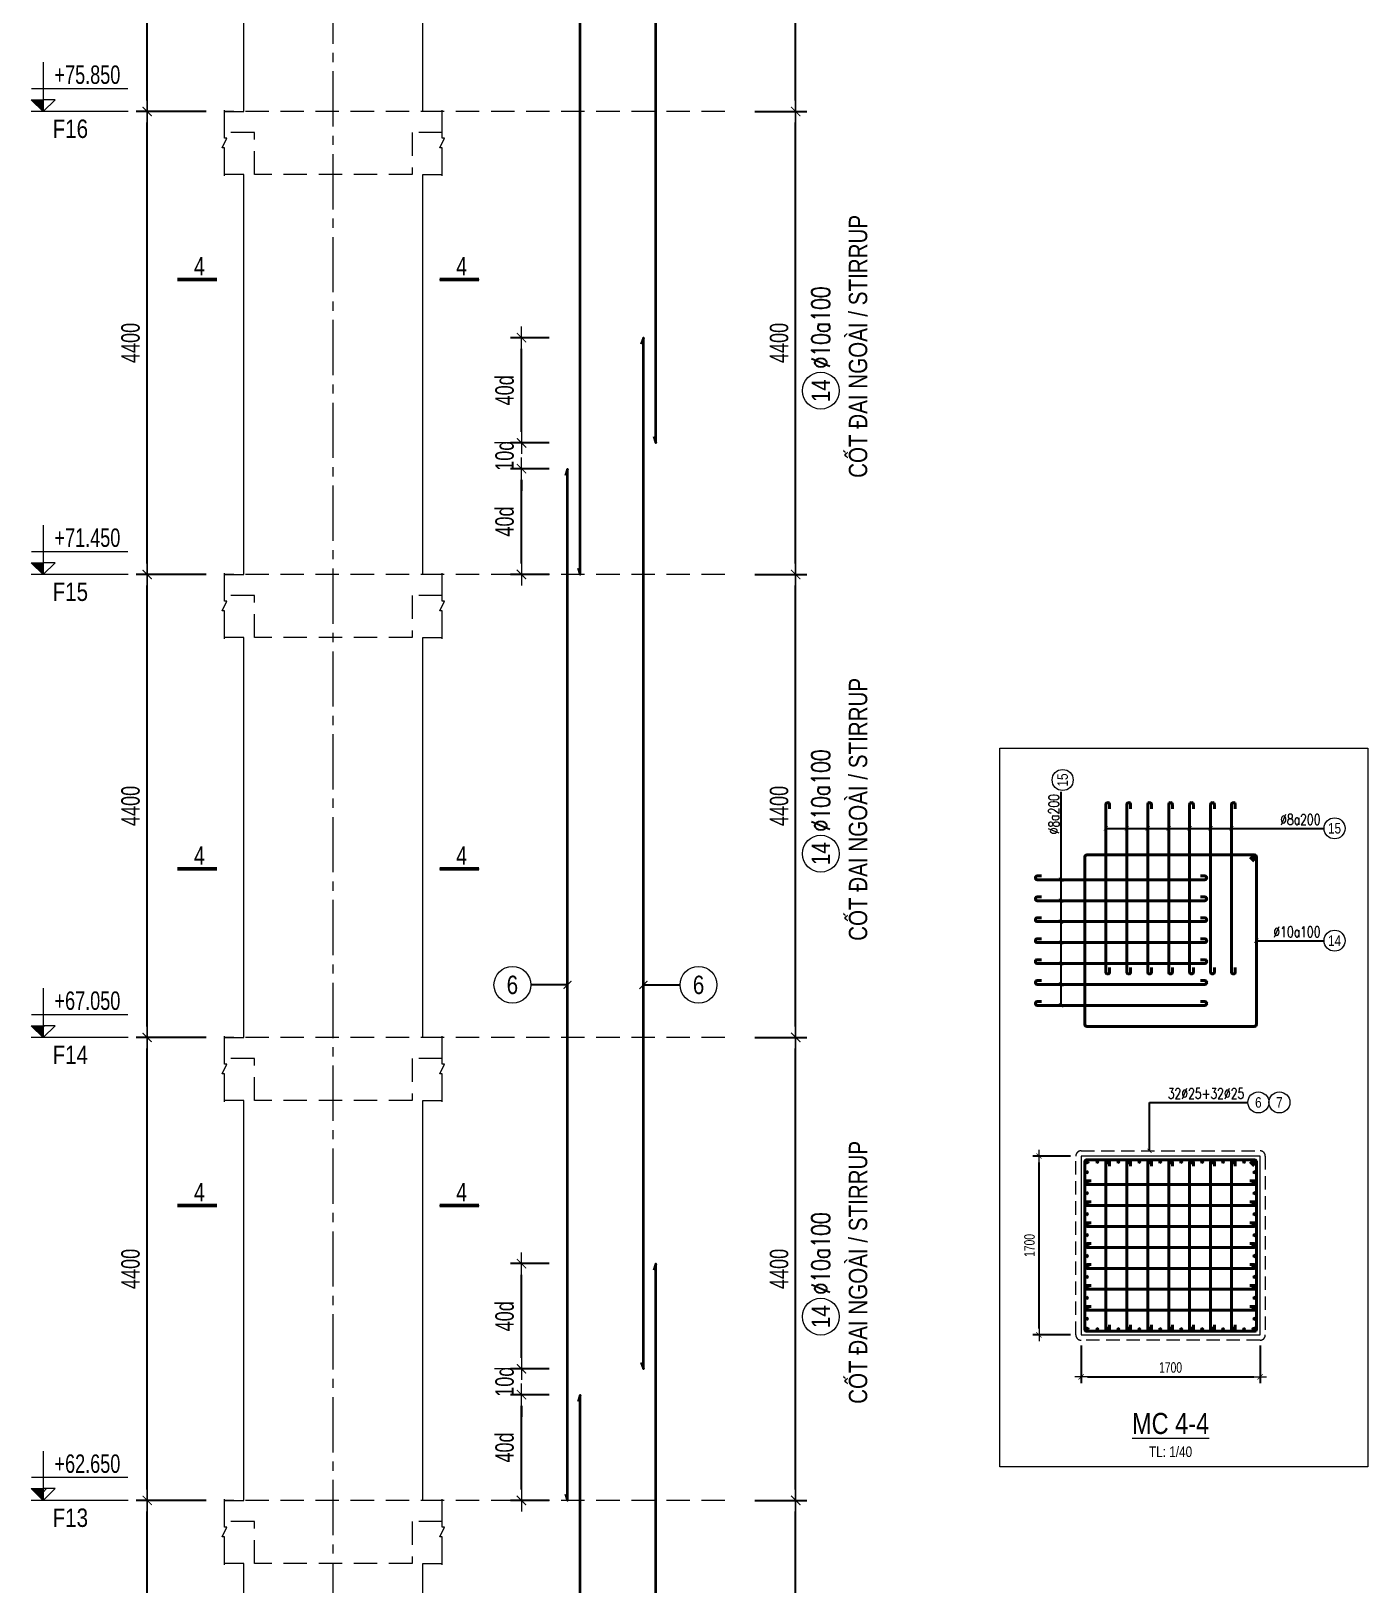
# Model space of a CAD drawing. Header units: millimetres. Extents: x 61878 to 380960, y -19809 to 191918.
# Drawn here: x 110642 to 123343, y 71428 to 86195 of the extents above; entities that cross this region are included whole.
import ezdxf
from ezdxf.enums import TextEntityAlignment as Align

# ---------------------------------------------------------------- set-up
doc = ezdxf.new("R2010")
doc.units = ezdxf.units.MM
doc.linetypes.add('CENTER2', pattern=[1.125, 0.75, -0.125, 0.125, -0.125])
doc.linetypes.add('HIDDEN2', pattern=[4.7625, 3.175, -1.5875])
doc.layers.get('0').update_dxf_attribs({"lineweight": 20})
doc.layers.get('Defpoints').update_dxf_attribs({"color": 151, "lineweight": 9})
for name, color, linetype, lineweight in [('kata_thep chu', 4, 'Continuous', 35), ('NDC_S_ANNO', 7, 'Continuous', 20), ('NDC_S_AXIS', 5, 'CENTER2', 13), ('NDC_S_BREAK-LINE', 1, 'Continuous', 15), ('NDC_S_CONTINUOUS', 3, 'Continuous', 20), ('NDC_S_DIM', 1, 'Continuous', 15), ('NDC_S_HIDDEN', 8, 'HIDDEN2', 13), ('NDC_S_LEADER', 1, 'Continuous', 15), ('NDC_S_REBAR', 4, 'Continuous', 35), ('NDC_S_STIRRUP', 4, 'Continuous', 40), ('NDC_S_SYMBOL', 1, 'Continuous', 15), ('NDC_S_TEXT SYMBOL', 7, 'Continuous', 20), ('NDC_S_THIN LINE', 8, 'Continuous', 9), ('NDC_S_VN TEXT', 7, 'Continuous', 20)]:
    doc.layers.add(name, color=color, linetype=linetype, lineweight=lineweight)
doc.styles.add('ARIAL', font='arial.ttf', dxfattribs={"width": 0.8})
doc.styles.add('NDC_ANNO', font='', dxfattribs={"width": 0.8})
doc.styles.add('NDC_DIM', font='', dxfattribs={"width": 0.75})
doc.styles.add('NDC_EN TXT', font='romans.shx', dxfattribs={"width": 0.8})
doc.styles.add('NDC_VIE TXT', font='arial.ttf', dxfattribs={"width": 0.8})
doc.styles.get('NDC_ANNO').set_extended_font_data('Dotum')
doc.styles.get('NDC_DIM').set_extended_font_data('Dotum')
doc.dimstyles.new('NDC_dim_40', dxfattribs={"dimscale": 40, "dimtxt": 2.5, "dimasz": 1.5, "dimexe": 1.5, "dimexo": 2.5, "dimgap": 1, "dimtad": 1, "dimdec": 0, "dimzin": 0, "dimdsep": 46, "dimtxsty": 'NDC_DIM', "dimblk": 'DIMMARK', "dimcen": 0.09, "dimdle": 1.2, "dimclrd": 1, "dimclre": 1, "dimclrt": 3, "dimadec": 0, "dimazin": 0, "dimtfac": 1, "dimtdec": 0, "dimtix": 1, "dimtofl": 0, "dimtmove": 0, "dimatfit": 3, "dimfxl": 8, "dimfxlon": 1, "dimtolj": 1, "dimtzin": 0, "dimarcsym": 0})
doc.dimstyles.new('NDC_dim_70', dxfattribs={"dimscale": 70, "dimtxt": 2.5, "dimasz": 1.5, "dimexe": 1.5, "dimexo": 2.5, "dimgap": 1, "dimtad": 1, "dimdec": 0, "dimzin": 0, "dimdsep": 46, "dimtxsty": 'NDC_DIM', "dimblk": 'DIMMARK', "dimcen": 0.09, "dimdle": 1.2, "dimclrd": 1, "dimclre": 1, "dimclrt": 3, "dimadec": 0, "dimazin": 0, "dimtfac": 1, "dimtdec": 0, "dimtix": 1, "dimtofl": 0, "dimtmove": 0, "dimatfit": 3, "dimfxl": 8, "dimfxlon": 1, "dimtolj": 1, "dimtzin": 0, "dimarcsym": 0})
doc.dimstyles.new('NDC_dim_75', dxfattribs={"dimscale": 75, "dimtxt": 2.5, "dimasz": 1.5, "dimexe": 1.5, "dimexo": 2.5, "dimgap": 1, "dimtad": 1, "dimdec": 0, "dimzin": 0, "dimdsep": 46, "dimtxsty": 'NDC_DIM', "dimblk": 'DIMMARK', "dimcen": 0.09, "dimdle": 1.2, "dimclrd": 1, "dimclre": 1, "dimclrt": 3, "dimadec": 0, "dimazin": 0, "dimtfac": 1, "dimtdec": 0, "dimtix": 1, "dimtofl": 0, "dimtmove": 0, "dimatfit": 3, "dimfxl": 8, "dimfxlon": 1, "dimtolj": 1, "dimtzin": 0, "dimarcsym": 0})

# ---------------------------------------------------------------- blocks, each defined once
blk = doc.blocks.new('DIMMARK')
at = {"layer": 'NDC_S_DIM', "color": 1}
blk.add_line((-1.5, 0), (1, 0), dxfattribs=at)
at = {"layer": 'NDC_S_DIM', "color": 2, "const_width": 0.1}
blk.add_lwpolyline([(-0.42, -0.42), (0.42, 0.42)], dxfattribs=at)
blk = doc.blocks.new('*D26')
at = {"layer": 'Defpoints', "color": 0, "transparency": 16777216}
for p in [(111745, 72231), (112663, 72231), (112663, 67831)]:
    blk.add_point(p, dxfattribs=at)
at = {"layer": 'NDC_S_DIM', "color": 1, "lineweight": -2, "transparency": 16777216}
for p, q in [((112305, 72231), (111640, 72231)), ((111745, 67936), (111745, 72126)), ((112305, 67831), (111640, 67831))]:
    blk.add_line(p, q, dxfattribs=at)
at = {"layer": 'NDC_S_DIM', "color": 1, "lineweight": -2, "transparency": 16777216, "xscale": 105, "yscale": 105, "zscale": 105}
for p, rotation in [((111745, 72231), 90), ((111745, 67831), 270)]:
    blk.add_blockref('DIMMARK', p, dxfattribs=dict(at, rotation=rotation))
at = {"layer": 'NDC_S_DIM', "color": 3, "transparency": 16777216, "insert": (111587, 70031), "char_height": 175, "attachment_point": 5, "rotation": 90, "style": 'NDC_DIM'}
blk.add_mtext('\\A1;4400', dxfattribs=at)
blk = doc.blocks.new('*D27')
at = {"layer": 'Defpoints', "color": 0, "transparency": 16777216}
for p in [(111745, 76631), (112663, 76631), (112663, 72231)]:
    blk.add_point(p, dxfattribs=at)
at = {"layer": 'NDC_S_DIM', "color": 1, "lineweight": -2, "transparency": 16777216}
for p, q in [((112305, 76631), (111640, 76631)), ((111745, 72336), (111745, 76526)), ((112305, 72231), (111640, 72231))]:
    blk.add_line(p, q, dxfattribs=at)
at = {"layer": 'NDC_S_DIM', "color": 1, "lineweight": -2, "transparency": 16777216, "xscale": 105, "yscale": 105, "zscale": 105}
for p, rotation in [((111745, 76631), 90), ((111745, 72231), 270)]:
    blk.add_blockref('DIMMARK', p, dxfattribs=dict(at, rotation=rotation))
at = {"layer": 'NDC_S_DIM', "color": 3, "transparency": 16777216, "insert": (111587, 74431), "char_height": 175, "attachment_point": 5, "rotation": 90, "style": 'NDC_DIM'}
blk.add_mtext('\\A1;4400', dxfattribs=at)
blk = doc.blocks.new('*D28')
at = {"layer": 'Defpoints', "color": 0, "transparency": 16777216}
for p in [(111745, 81031), (112663, 81031), (112663, 76631)]:
    blk.add_point(p, dxfattribs=at)
at = {"layer": 'NDC_S_DIM', "color": 1, "lineweight": -2, "transparency": 16777216}
for p, q in [((112305, 81031), (111640, 81031)), ((111745, 76736), (111745, 80926)), ((112305, 76631), (111640, 76631))]:
    blk.add_line(p, q, dxfattribs=at)
at = {"layer": 'NDC_S_DIM', "color": 1, "lineweight": -2, "transparency": 16777216, "xscale": 105, "yscale": 105, "zscale": 105}
for p, rotation in [((111745, 81031), 90), ((111745, 76631), 270)]:
    blk.add_blockref('DIMMARK', p, dxfattribs=dict(at, rotation=rotation))
at = {"layer": 'NDC_S_DIM', "color": 3, "transparency": 16777216, "insert": (111587, 78831), "char_height": 175, "attachment_point": 5, "rotation": 90, "style": 'NDC_DIM'}
blk.add_mtext('\\A1;4400', dxfattribs=at)
blk = doc.blocks.new('*D29')
at = {"layer": 'Defpoints', "color": 0, "transparency": 16777216}
for p in [(111745, 85431), (112663, 85431), (112663, 81031)]:
    blk.add_point(p, dxfattribs=at)
at = {"layer": 'NDC_S_DIM', "color": 1, "lineweight": -2, "transparency": 16777216}
for p, q in [((112305, 85431), (111640, 85431)), ((111745, 81136), (111745, 85326)), ((112305, 81031), (111640, 81031))]:
    blk.add_line(p, q, dxfattribs=at)
at = {"layer": 'NDC_S_DIM', "color": 1, "lineweight": -2, "transparency": 16777216, "xscale": 105, "yscale": 105, "zscale": 105}
for p, rotation in [((111745, 85431), 90), ((111745, 81031), 270)]:
    blk.add_blockref('DIMMARK', p, dxfattribs=dict(at, rotation=rotation))
at = {"layer": 'NDC_S_DIM', "color": 3, "transparency": 16777216, "insert": (111587, 83231), "char_height": 175, "attachment_point": 5, "rotation": 90, "style": 'NDC_DIM'}
blk.add_mtext('\\A1;4400', dxfattribs=at)
blk = doc.blocks.new('*D30')
at = {"layer": 'Defpoints', "color": 0, "transparency": 16777216}
for p in [(111745, 89831), (112663, 89831), (112663, 85431)]:
    blk.add_point(p, dxfattribs=at)
at = {"layer": 'NDC_S_DIM', "color": 1, "lineweight": -2, "transparency": 16777216}
for p, q in [((112305, 89831), (111640, 89831)), ((111745, 85536), (111745, 89726)), ((112305, 85431), (111640, 85431))]:
    blk.add_line(p, q, dxfattribs=at)
at = {"layer": 'NDC_S_DIM', "color": 1, "lineweight": -2, "transparency": 16777216, "xscale": 105, "yscale": 105, "zscale": 105}
for p, rotation in [((111745, 89831), 90), ((111745, 85431), 270)]:
    blk.add_blockref('DIMMARK', p, dxfattribs=dict(at, rotation=rotation))
at = {"layer": 'NDC_S_DIM', "color": 3, "transparency": 16777216, "insert": (111587, 87631), "char_height": 175, "attachment_point": 5, "rotation": 90, "style": 'NDC_DIM'}
blk.add_mtext('\\A1;4400', dxfattribs=at)
blk = doc.blocks.new('kata_block_TD')
at = {"color": 6, "linetype": 'ByBlock', "lineweight": -2, "style": 'ARIAL', "width": 0.8}
blk.add_attdef('SECTDET2', text='', height=5, dxfattribs=at).set_placement((0, 7.97), align=Align.CENTER)
at = {"color": 0, "linetype": 'ByBlock', "lineweight": -2, "style": 'ARIAL', "width": 0.8}
blk.add_attdef('SECTDET1', text='', height=5, dxfattribs=at).set_placement((0, 1.47), align=Align.CENTER)
at = {"color": 3, "lineweight": 25, "style": 'ARIAL', "width": 0.8}
blk.add_attdef('SSCALE', text='', height=2.5, dxfattribs=at).set_placement((0, -4), align=Align.CENTER)
blk = doc.blocks.new('*D60')
at = {"layer": 'Defpoints', "color": 0, "transparency": 16777216}
for p in [(120618, 73804), (122318, 73804), (122318, 73404)]:
    blk.add_point(p, dxfattribs=at)
at = {"layer": 'NDC_S_DIM', "color": 1, "lineweight": -2, "transparency": 16777216}
for p, q in [((120618, 73704), (120618, 73344)), ((122318, 73704), (122318, 73344)), ((120678, 73404), (122258, 73404))]:
    blk.add_line(p, q, dxfattribs=at)
at = {"layer": 'NDC_S_DIM', "color": 1, "lineweight": -2, "transparency": 16777216, "xscale": 60, "yscale": 60, "zscale": 60, "rotation": 180}
blk.add_blockref('DIMMARK', (120618, 73404), dxfattribs=at)
at = {"layer": 'NDC_S_DIM', "color": 1, "lineweight": -2, "transparency": 16777216, "xscale": 60, "yscale": 60, "zscale": 60}
blk.add_blockref('DIMMARK', (122318, 73404), dxfattribs=at)
at = {"layer": 'NDC_S_DIM', "color": 3, "transparency": 16777216, "insert": (121468, 73494), "char_height": 100, "attachment_point": 5, "style": 'NDC_DIM'}
blk.add_mtext('\\A1;1700', dxfattribs=at)
blk = doc.blocks.new('*D61')
at = {"layer": 'Defpoints', "color": 0, "transparency": 16777216}
for p in [(120218, 75504), (120618, 75504), (120618, 73804)]:
    blk.add_point(p, dxfattribs=at)
at = {"layer": 'NDC_S_DIM', "color": 1, "lineweight": -2, "transparency": 16777216}
for p, q in [((120518, 75504), (120158, 75504)), ((120218, 73864), (120218, 75444)), ((120518, 73804), (120158, 73804))]:
    blk.add_line(p, q, dxfattribs=at)
at = {"layer": 'NDC_S_DIM', "color": 1, "lineweight": -2, "transparency": 16777216, "xscale": 60, "yscale": 60, "zscale": 60}
for p, rotation in [((120218, 75504), 90), ((120218, 73804), 270)]:
    blk.add_blockref('DIMMARK', p, dxfattribs=dict(at, rotation=rotation))
at = {"layer": 'NDC_S_DIM', "color": 3, "transparency": 16777216, "insert": (120128, 74654), "char_height": 100, "attachment_point": 5, "rotation": 90, "style": 'NDC_DIM'}
blk.add_mtext('\\A1;1700', dxfattribs=at)
blk = doc.blocks.new('kata_block_THEP')
at = {"layer": 'NDC_S_REBAR', "color": 0}
for p, q in [((-0.5, 0), (0.5, 0)), ((-0.35, 0.35), (0.35, -0.35)), ((0.35, 0.35), (-0.35, -0.35)), ((0, 0.5), (0, -0.5))]:
    blk.add_line(p, q, dxfattribs=at)
at = {"layer": 'NDC_S_REBAR', "color": 0, "const_width": 0.0833}
blk.add_lwpolyline([(-0.5, 0, 1), (0.5, 0, 1), (-0.5, 0, 1)], format="xyb", dxfattribs=at)
blk = doc.blocks.new('*U11')
blk.add_circle((2.5, 0), 2.5)
at = {"layer": 'NDC_S_VN TEXT', "color": 3, "style": 'NDC_EN TXT', "width": 0.75}
blk.add_attdef('DK2', text='', height=2.5, dxfattribs=at).set_placement((-0.85, 0.85), align=Align.RIGHT)
at = {"layer": 'NDC_S_VN TEXT', "color": 7, "style": 'ARIAL', "width": 0.8}
blk.add_attdef('SH3', text='', height=2.5, dxfattribs=at).set_placement((2.5, 0), align=Align.MIDDLE)
blk = doc.blocks.new('cham')
at = {"layer": 'NDC_S_REBAR'}
h = blk.add_hatch(color=253, dxfattribs=at)
h.dxf.hatch_style = 1
h.paths.add_polyline_path([(-28, 0, 1), (28, 0, 1)])
at = {"layer": 'NDC_S_REBAR', "color": 253}
blk.add_circle((0, 0), 28, dxfattribs=at)
blk = doc.blocks.new('*U86')
at = {"layer": 'NDC_S_DIM', "xscale": 0.5, "yscale": 0.5, "zscale": 0.5}
blk.add_blockref('cham', (0, 0), dxfattribs=at)
blk = doc.blocks.new('*U87')
at = {"layer": 'NDC_S_DIM', "color": 0, "linetype": 'ByBlock', "lineweight": -2, "transparency": 16777216}
for p in [(0, 0), (199, 0), (398, 0), (597, 0), (796, 0), (995, 0), (1194, 0), (1393, 0), (1592, 0)]:
    blk.add_blockref('*U86', p, dxfattribs=at)
blk = doc.blocks.new('*U88')
at = {"layer": 'NDC_S_DIM', "xscale": 0.5, "yscale": 0.5, "zscale": 0.5}
blk.add_blockref('cham', (0, 0), dxfattribs=at)
blk = doc.blocks.new('*U89')
at = {"layer": 'NDC_S_DIM', "color": 0, "linetype": 'ByBlock', "lineweight": -2, "transparency": 16777216}
for p in [(0, 0), (199, 0), (398, 0), (597, 0), (796, 0), (995, 0), (1194, 0), (1393, 0), (1592, 0)]:
    blk.add_blockref('*U88', p, dxfattribs=at)
blk = doc.blocks.new('*U90')
at = {"layer": 'NDC_S_DIM', "xscale": 0.5, "yscale": 0.5, "zscale": 0.5}
blk.add_blockref('cham', (0, 0), dxfattribs=at)
blk = doc.blocks.new('*U91')
at = {"layer": 'NDC_S_DIM', "color": 0, "linetype": 'ByBlock', "lineweight": -2, "transparency": 16777216}
for p in [(0, 0), (199, 0), (398, 0), (597, 0), (796, 0), (995, 0), (1194, 0)]:
    blk.add_blockref('*U90', p, dxfattribs=at)
blk = doc.blocks.new('*U92')
at = {"layer": 'NDC_S_DIM', "xscale": 0.5, "yscale": 0.5, "zscale": 0.5}
blk.add_blockref('cham', (0, 0), dxfattribs=at)
blk = doc.blocks.new('*U93')
at = {"layer": 'NDC_S_DIM', "color": 0, "linetype": 'ByBlock', "lineweight": -2, "transparency": 16777216}
for p in [(0, 0), (199, 0), (398, 0), (597, 0), (796, 0), (995, 0), (1194, 0)]:
    blk.add_blockref('*U92', p, dxfattribs=at)
blk = doc.blocks.new('*U6')
at = {"layer": 'NDC_S_ANNO', "color": 0, "linetype": 'ByBlock', "lineweight": -2}
blk.add_line((-4.36, 0), (1, 0), dxfattribs=at)
at = {"layer": 'NDC_S_ANNO', "ltscale": 0.005, "const_width": 0.5}
blk.add_lwpolyline([(1, 0), (-4.36, 0)], dxfattribs=at)
at = {"layer": 'NDC_S_TEXT SYMBOL', "linetype": 'ByBlock', "lineweight": -2, "style": 'NDC_ANNO', "width": 0.8}
blk.add_attdef('DETAIL', text='', height=2.5, dxfattribs=at).set_placement((-0.64, 1.82), align=Align.MIDDLE_RIGHT)
blk = doc.blocks.new('*D194')
at = {"layer": 'Defpoints', "color": 0, "ltscale": 0.005, "transparency": 16777216}
for p in [(115301, 73236, 0), (115739, 73236), (115739, 72231)]:
    blk.add_point(p, dxfattribs=at)
at = {"layer": 'NDC_S_DIM', "color": 1, "lineweight": -2, "ltscale": 0.005, "transparency": 16777216}
for p, q in [((115564, 73236, 0), (115196, 73236, 0)), ((115301, 72336, 0), (115301, 73131, 0)), ((115564, 72231, 0), (115196, 72231, 0))]:
    blk.add_line(p, q, dxfattribs=at)
at = {"layer": 'NDC_S_DIM', "color": 1, "lineweight": -2, "ltscale": 0.005, "transparency": 16777216, "xscale": 105, "yscale": 105, "zscale": 105}
for p, rotation in [((115301, 73236, 0), 90), ((115301, 72231, 0), 270)]:
    blk.add_blockref('DIMMARK', p, dxfattribs=dict(at, rotation=rotation))
at = {"layer": 'NDC_S_DIM', "color": 3, "ltscale": 0.005, "transparency": 16777216, "insert": (115141, 72734, 0), "char_height": 175, "attachment_point": 5, "rotation": 90, "style": 'NDC_DIM'}
blk.add_mtext('\\A1;40d', dxfattribs=at)
blk = doc.blocks.new('*D195')
at = {"layer": 'Defpoints', "color": 0, "ltscale": 0.005, "transparency": 16777216}
for p in [(115301, 73481), (115739, 73481), (115739, 73236)]:
    blk.add_point(p, dxfattribs=at)
at = {"layer": 'NDC_S_DIM', "color": 1, "lineweight": -2, "ltscale": 0.005, "transparency": 16777216}
for p, q in [((115301, 73586), (115301, 73691)), ((115564, 73481), (115196, 73481)), ((115564, 73236), (115196, 73236)), ((115301, 73131), (115301, 73026))]:
    blk.add_line(p, q, dxfattribs=at)
at = {"layer": 'NDC_S_DIM', "color": 1, "lineweight": -2, "ltscale": 0.005, "transparency": 16777216, "xscale": 105, "yscale": 105, "zscale": 105}
for p, rotation in [((115301, 73481), 270), ((115301, 73236), 90)]:
    blk.add_blockref('DIMMARK', p, dxfattribs=dict(at, rotation=rotation))
at = {"layer": 'NDC_S_DIM', "color": 3, "ltscale": 0.005, "transparency": 16777216, "insert": (115141, 73359), "char_height": 175, "attachment_point": 5, "rotation": 90, "style": 'NDC_DIM'}
blk.add_mtext('\\A1;10d', dxfattribs=at)
blk = doc.blocks.new('*D196')
at = {"layer": 'Defpoints', "color": 0, "ltscale": 0.005, "transparency": 16777216}
for p in [(115301, 74481), (115739, 74481), (115739, 73481)]:
    blk.add_point(p, dxfattribs=at)
at = {"layer": 'NDC_S_DIM', "color": 1, "lineweight": -2, "ltscale": 0.005, "transparency": 16777216}
for p, q in [((115564, 74481), (115196, 74481)), ((115301, 73586), (115301, 74376)), ((115564, 73481), (115196, 73481))]:
    blk.add_line(p, q, dxfattribs=at)
at = {"layer": 'NDC_S_DIM', "color": 1, "lineweight": -2, "ltscale": 0.005, "transparency": 16777216, "xscale": 105, "yscale": 105, "zscale": 105}
for p, rotation in [((115301, 74481), 90), ((115301, 73481), 270)]:
    blk.add_blockref('DIMMARK', p, dxfattribs=dict(at, rotation=rotation))
at = {"layer": 'NDC_S_DIM', "color": 3, "ltscale": 0.005, "transparency": 16777216, "insert": (115141, 73981), "char_height": 175, "attachment_point": 5, "rotation": 90, "style": 'NDC_DIM'}
blk.add_mtext('\\A1;40d', dxfattribs=at)
blk = doc.blocks.new('*D197')
at = {"layer": 'Defpoints', "color": 0, "ltscale": 0.005, "transparency": 16777216}
for p in [(115301, 82036, 0), (115739, 82036), (115739, 81031)]:
    blk.add_point(p, dxfattribs=at)
at = {"layer": 'NDC_S_DIM', "color": 1, "lineweight": -2, "ltscale": 0.005, "transparency": 16777216}
for p, q in [((115564, 82036, 0), (115196, 82036, 0)), ((115301, 81136, 0), (115301, 81931, 0)), ((115564, 81031, 0), (115196, 81031, 0))]:
    blk.add_line(p, q, dxfattribs=at)
at = {"layer": 'NDC_S_DIM', "color": 1, "lineweight": -2, "ltscale": 0.005, "transparency": 16777216, "xscale": 105, "yscale": 105, "zscale": 105}
for p, rotation in [((115301, 82036, 0), 90), ((115301, 81031, 0), 270)]:
    blk.add_blockref('DIMMARK', p, dxfattribs=dict(at, rotation=rotation))
at = {"layer": 'NDC_S_DIM', "color": 3, "ltscale": 0.005, "transparency": 16777216, "insert": (115141, 81534, 0), "char_height": 175, "attachment_point": 5, "rotation": 90, "style": 'NDC_DIM'}
blk.add_mtext('\\A1;40d', dxfattribs=at)
blk = doc.blocks.new('*D198')
at = {"layer": 'Defpoints', "color": 0, "ltscale": 0.005, "transparency": 16777216}
for p in [(115301, 82281), (115739, 82281), (115739, 82036)]:
    blk.add_point(p, dxfattribs=at)
at = {"layer": 'NDC_S_DIM', "color": 1, "lineweight": -2, "ltscale": 0.005, "transparency": 16777216}
for p, q in [((115301, 82386), (115301, 82491)), ((115564, 82281), (115196, 82281)), ((115564, 82036), (115196, 82036)), ((115301, 81931), (115301, 81826))]:
    blk.add_line(p, q, dxfattribs=at)
at = {"layer": 'NDC_S_DIM', "color": 1, "lineweight": -2, "ltscale": 0.005, "transparency": 16777216, "xscale": 105, "yscale": 105, "zscale": 105}
for p, rotation in [((115301, 82281), 270), ((115301, 82036), 90)]:
    blk.add_blockref('DIMMARK', p, dxfattribs=dict(at, rotation=rotation))
at = {"layer": 'NDC_S_DIM', "color": 3, "ltscale": 0.005, "transparency": 16777216, "insert": (115141, 82159), "char_height": 175, "attachment_point": 5, "rotation": 90, "style": 'NDC_DIM'}
blk.add_mtext('\\A1;10d', dxfattribs=at)
blk = doc.blocks.new('*D199')
at = {"layer": 'Defpoints', "color": 0, "ltscale": 0.005, "transparency": 16777216}
for p in [(115301, 83281), (115739, 83281), (115739, 82281)]:
    blk.add_point(p, dxfattribs=at)
at = {"layer": 'NDC_S_DIM', "color": 1, "lineweight": -2, "ltscale": 0.005, "transparency": 16777216}
for p, q in [((115564, 83281), (115196, 83281)), ((115301, 82386), (115301, 83176)), ((115564, 82281), (115196, 82281))]:
    blk.add_line(p, q, dxfattribs=at)
at = {"layer": 'NDC_S_DIM', "color": 1, "lineweight": -2, "ltscale": 0.005, "transparency": 16777216, "xscale": 105, "yscale": 105, "zscale": 105}
for p, rotation in [((115301, 83281), 90), ((115301, 82281), 270)]:
    blk.add_blockref('DIMMARK', p, dxfattribs=dict(at, rotation=rotation))
at = {"layer": 'NDC_S_DIM', "color": 3, "ltscale": 0.005, "transparency": 16777216, "insert": (115141, 82781), "char_height": 175, "attachment_point": 5, "rotation": 90, "style": 'NDC_DIM'}
blk.add_mtext('\\A1;40d', dxfattribs=at)
blk = doc.blocks.new('*D250')
at = {"layer": 'Defpoints', "color": 0, "ltscale": 70, "transparency": 16777216}
for p in [(117344, 72231), (117906, 72231), (117344, 67831)]:
    blk.add_point(p, dxfattribs=at)
at = {"layer": 'NDC_S_DIM', "color": 1, "lineweight": -2, "ltscale": 70, "transparency": 16777216}
for p, q in [((117519, 72231), (118011, 72231)), ((117906, 67936), (117906, 72126)), ((117519, 67831), (118011, 67831))]:
    blk.add_line(p, q, dxfattribs=at)
at = {"layer": 'NDC_S_DIM', "color": 1, "lineweight": -2, "ltscale": 70, "transparency": 16777216, "xscale": 105, "yscale": 105, "zscale": 105}
for p, rotation in [((117906, 72231), 90), ((117906, 67831), 270)]:
    blk.add_blockref('DIMMARK', p, dxfattribs=dict(at, rotation=rotation))
at = {"layer": 'NDC_S_DIM', "color": 3, "ltscale": 70, "transparency": 16777216, "insert": (117749, 70031), "char_height": 175, "attachment_point": 5, "rotation": 90, "style": 'NDC_DIM'}
blk.add_mtext('\\A1;4400', dxfattribs=at)
blk = doc.blocks.new('*D251')
at = {"layer": 'Defpoints', "color": 0, "ltscale": 70, "transparency": 16777216}
for p in [(117344, 76631), (117906, 76631), (117344, 72231)]:
    blk.add_point(p, dxfattribs=at)
at = {"layer": 'NDC_S_DIM', "color": 1, "lineweight": -2, "ltscale": 70, "transparency": 16777216}
for p, q in [((117519, 76631), (118011, 76631)), ((117906, 72336), (117906, 76526)), ((117519, 72231), (118011, 72231))]:
    blk.add_line(p, q, dxfattribs=at)
at = {"layer": 'NDC_S_DIM', "color": 1, "lineweight": -2, "ltscale": 70, "transparency": 16777216, "xscale": 105, "yscale": 105, "zscale": 105}
for p, rotation in [((117906, 76631), 90), ((117906, 72231), 270)]:
    blk.add_blockref('DIMMARK', p, dxfattribs=dict(at, rotation=rotation))
at = {"layer": 'NDC_S_DIM', "color": 3, "ltscale": 70, "transparency": 16777216, "insert": (117749, 74431), "char_height": 175, "attachment_point": 5, "rotation": 90, "style": 'NDC_DIM'}
blk.add_mtext('\\A1;4400', dxfattribs=at)
blk = doc.blocks.new('*D252')
at = {"layer": 'Defpoints', "color": 0, "ltscale": 70, "transparency": 16777216}
for p in [(117344, 81031), (117906, 81031), (117344, 76631)]:
    blk.add_point(p, dxfattribs=at)
at = {"layer": 'NDC_S_DIM', "color": 1, "lineweight": -2, "ltscale": 70, "transparency": 16777216}
for p, q in [((117519, 81031), (118011, 81031)), ((117906, 76736), (117906, 80926)), ((117519, 76631), (118011, 76631))]:
    blk.add_line(p, q, dxfattribs=at)
at = {"layer": 'NDC_S_DIM', "color": 1, "lineweight": -2, "ltscale": 70, "transparency": 16777216, "xscale": 105, "yscale": 105, "zscale": 105}
for p, rotation in [((117906, 81031), 90), ((117906, 76631), 270)]:
    blk.add_blockref('DIMMARK', p, dxfattribs=dict(at, rotation=rotation))
at = {"layer": 'NDC_S_DIM', "color": 3, "ltscale": 70, "transparency": 16777216, "insert": (117749, 78831), "char_height": 175, "attachment_point": 5, "rotation": 90, "style": 'NDC_DIM'}
blk.add_mtext('\\A1;4400', dxfattribs=at)
blk = doc.blocks.new('*D253')
at = {"layer": 'Defpoints', "color": 0, "ltscale": 70, "transparency": 16777216}
for p in [(117344, 85431), (117906, 85431), (117344, 81031)]:
    blk.add_point(p, dxfattribs=at)
at = {"layer": 'NDC_S_DIM', "color": 1, "lineweight": -2, "ltscale": 70, "transparency": 16777216}
for p, q in [((117519, 85431), (118011, 85431)), ((117906, 81136), (117906, 85326)), ((117519, 81031), (118011, 81031))]:
    blk.add_line(p, q, dxfattribs=at)
at = {"layer": 'NDC_S_DIM', "color": 1, "lineweight": -2, "ltscale": 70, "transparency": 16777216, "xscale": 105, "yscale": 105, "zscale": 105}
for p, rotation in [((117906, 85431), 90), ((117906, 81031), 270)]:
    blk.add_blockref('DIMMARK', p, dxfattribs=dict(at, rotation=rotation))
at = {"layer": 'NDC_S_DIM', "color": 3, "ltscale": 70, "transparency": 16777216, "insert": (117749, 83231), "char_height": 175, "attachment_point": 5, "rotation": 90, "style": 'NDC_DIM'}
blk.add_mtext('\\A1;4400', dxfattribs=at)
blk = doc.blocks.new('*D254')
at = {"layer": 'Defpoints', "color": 0, "ltscale": 70, "transparency": 16777216}
for p in [(117344, 89831), (117906, 89831), (117344, 85431)]:
    blk.add_point(p, dxfattribs=at)
at = {"layer": 'NDC_S_DIM', "color": 1, "lineweight": -2, "ltscale": 70, "transparency": 16777216}
for p, q in [((117519, 89831), (118011, 89831)), ((117906, 85536), (117906, 89726)), ((117519, 85431), (118011, 85431))]:
    blk.add_line(p, q, dxfattribs=at)
at = {"layer": 'NDC_S_DIM', "color": 1, "lineweight": -2, "ltscale": 70, "transparency": 16777216, "xscale": 105, "yscale": 105, "zscale": 105}
for p, rotation in [((117906, 89831), 90), ((117906, 85431), 270)]:
    blk.add_blockref('DIMMARK', p, dxfattribs=dict(at, rotation=rotation))
at = {"layer": 'NDC_S_DIM', "color": 3, "ltscale": 70, "transparency": 16777216, "insert": (117749, 87631), "char_height": 175, "attachment_point": 5, "rotation": 90, "style": 'NDC_DIM'}
blk.add_mtext('\\A1;4400', dxfattribs=at)
blk = doc.blocks.new('*U236')
blk.add_circle((-2.5, 0), 2.5)
at = {"layer": 'NDC_S_VN TEXT', "color": 7, "style": 'ARIAL', "width": 0.8}
blk.add_attdef('SH2', text='', height=2.5, dxfattribs=at).set_placement((-2.5, 0), align=Align.MIDDLE)
at = {"layer": 'NDC_S_VN TEXT', "color": 3, "style": 'NDC_EN TXT', "width": 0.75}
blk.add_attdef('DKKC1', (0.5, -1.25), '', height=2.5, dxfattribs=at)
blk = doc.blocks.new('CD')
at = {"layer": 'NDC_S_ANNO'}
blk.add_hatch(color=3, dxfattribs=at).paths.add_polyline_path([(0, 160), (-161, 160), (0, 0)])
at = {"layer": 'NDC_S_ANNO', "ltscale": 50}
h = blk.add_hatch(dxfattribs=at)
h.set_pattern_fill('ANSI31', color=256, scale=140.6, style=0)
h.paths.add_polyline_path([(0, 160), (0, 0), (161, 160)])
for p, q in [((-159, 314), (1147, 314)), ((1156, 0), (-164, 0))]:
    blk.add_line(p, q, dxfattribs=at)
for points in [[(0, 669), (0, 0)], [(0, 0), (-161, 160), (0, 160)], [(0, 0), (161, 160), (0, 160)]]:
    blk.add_lwpolyline(points, dxfattribs=at)
at = {"layer": 'NDC_S_TEXT SYMBOL', "color": 3, "style": 'NDC_DIM', "width": 0.7}
blk.add_attdef('COT', (154, 375), '', height=250, dxfattribs=at)

msp = doc.modelspace()

# ---------------------------------------------------------------- linework, layer by layer
at = {"layer": 'Defpoints'}
msp.add_lwpolyline([(119846.7, 79380.9), (123343.1, 79380.9), (123343.1, 72550.5), (119846.7, 72550.5)], close=True, dxfattribs=at)
at = {"layer": 'kata_thep chu', "color": 4, "ltscale": 0.005}
for points in [[(116558.8, 82340.7), (116578.8, 82280.7), (116578.8, 92080.7), (116558.8, 92020.7)], [(115839, 81090.7), (115859, 81030.7), (115859, 90830.7), (115839, 90770.7)], [(116438.8, 73540.7), (116458.8, 73480.7), (116458.8, 83280.7), (116438.8, 83220.7)], [(115719, 72290.7), (115739, 72230.7), (115739, 82030.7), (115719, 81970.7)], [(116558.8, 64740.7), (116578.8, 64680.7), (116578.8, 74480.7), (116558.8, 74420.7)], [(115839, 63490.7), (115859, 63430.7), (115859, 73230.7), (115839, 73170.7)]]:
    msp.add_lwpolyline(points, dxfattribs=at)
at = {"layer": 'NDC_S_AXIS', "ltscale": 700}
msp.add_line((113513.1, -3699.8), (113513.1, 179341.9), dxfattribs=at)
at = {"layer": 'NDC_S_BREAK-LINE'}
for points in [[(112478.1, 84818.2), (112478.1, 85085.7), (112455.6, 85085.7), (112500.6, 85175.7), (112478.1, 85175.7), (112478.1, 85443.2)], [(114548.1, 84818.2), (114548.1, 85085.7), (114525.6, 85085.7), (114570.6, 85175.7), (114548.1, 85175.7), (114548.1, 85443.2)], [(112478.1, 80418.2), (112478.1, 80685.7), (112455.6, 80685.7), (112500.6, 80775.7), (112478.1, 80775.7), (112478.1, 81043.2)], [(114548.1, 80418.2), (114548.1, 80685.7), (114525.6, 80685.7), (114570.6, 80775.7), (114548.1, 80775.7), (114548.1, 81043.2)], [(112478.1, 76018.2), (112478.1, 76285.7), (112455.6, 76285.7), (112500.6, 76375.7), (112478.1, 76375.7), (112478.1, 76643.2)], [(114548.1, 76018.2), (114548.1, 76285.7), (114525.6, 76285.7), (114570.6, 76375.7), (114548.1, 76375.7), (114548.1, 76643.2)], [(112478.1, 71618.2), (112478.1, 71885.7), (112455.6, 71885.7), (112500.6, 71975.7), (112478.1, 71975.7), (112478.1, 72243.2)], [(114548.1, 71618.2), (114548.1, 71885.7), (114525.6, 71885.7), (114570.6, 71975.7), (114548.1, 71975.7), (114548.1, 72243.2)]]:
    msp.add_lwpolyline(points, dxfattribs=at)
at = {"layer": 'NDC_S_CONTINUOUS'}
for points in [[(112478.1, 85430.7), (112663.1, 85430.7), (112663.1, 89230.7), (112478.1, 89230.7)], [(114548.1, 85430.7), (114363.1, 85430.7), (114363.1, 89230.7), (114548.1, 89230.7)], [(112478.1, 81030.7), (112663.1, 81030.7), (112663.1, 84830.7), (112478.1, 84830.7)], [(114548.1, 81030.7), (114363.1, 81030.7), (114363.1, 84830.7), (114548.1, 84830.7)], [(112478.1, 76630.7), (112663.1, 76630.7), (112663.1, 80430.7), (112478.1, 80430.7)], [(114548.1, 76630.7), (114363.1, 76630.7), (114363.1, 80430.7), (114548.1, 80430.7)], [(112478.1, 72230.7), (112663.1, 72230.7), (112663.1, 76030.7), (112478.1, 76030.7)], [(114548.1, 72230.7), (114363.1, 72230.7), (114363.1, 76030.7), (114548.1, 76030.7)], [(120618, 73803.5), (122318, 73803.5), (122318, 75503.5), (120618, 75503.5), (120618, 73803.5)], [(112478.1, 67830.7), (112663.1, 67830.7), (112663.1, 71630.7), (112478.1, 71630.7)], [(114548.1, 67830.7), (114363.1, 67830.7), (114363.1, 71630.7), (114548.1, 71630.7)]]:
    msp.add_lwpolyline(points, dxfattribs=at)
at = {"layer": 'NDC_S_DIM'}
for centre, radius in [((115214.5, 77130.7), 175), ((116983.3, 77130.7), 175), ((122502.3, 76013.5), 100)]:
    msp.add_circle(centre, radius, dxfattribs=at)
at = {"layer": 'NDC_S_HIDDEN', "ltscale": 70}
for p, q in [((117234, 85430.7), (112478.1, 85430.7)), ((117234, 81030.7), (112478.1, 81030.7)), ((117234, 76630.7), (112478.1, 76630.7)), ((117234, 72230.7), (112478.1, 72230.7))]:
    msp.add_line(p, q, dxfattribs=at)
for points in [[(114548.1, 85230.7), (114263.1, 85230.7), (114263.1, 84830.7), (112763.1, 84830.7), (112763.1, 85230.7), (112478.1, 85230.7)], [(114548.1, 80830.7), (114263.1, 80830.7), (114263.1, 80430.7), (112763.1, 80430.7), (112763.1, 80830.7), (112478.1, 80830.7)], [(114548.1, 76430.7), (114263.1, 76430.7), (114263.1, 76030.7), (112763.1, 76030.7), (112763.1, 76430.7), (112478.1, 76430.7)], [(114548.1, 72030.7), (114263.1, 72030.7), (114263.1, 71630.7), (112763.1, 71630.7), (112763.1, 72030.7), (112478.1, 72030.7)]]:
    msp.add_lwpolyline(points, dxfattribs=at)
at = {"layer": 'NDC_S_HIDDEN', "ltscale": 40}
msp.add_lwpolyline([(120568, 73803.5), (120568, 75503.5, -0.4142136), (120618, 75553.5), (122318, 75553.5, -0.4142136), (122368, 75503.5), (122368, 73803.5, -0.4142136), (122318, 73753.5), (120618, 73753.5, -0.4142136), (120568, 73803.5)], format="xyb", dxfattribs=at)
at = {"layer": 'NDC_S_STIRRUP'}
for points in [[(120889, 78802.4), (120889, 78844.4, 1), (120853, 78844.4), (120853, 77252.4, 1), (120889, 77252.4), (120889, 77294.4)], [(121088, 78802.4), (121088, 78844.4, 1), (121052, 78844.4), (121052, 77252.4, 1), (121088, 77252.4), (121088, 77294.4)], [(121287, 78802.4), (121287, 78844.4, 1), (121251, 78844.4), (121251, 77252.4, 1), (121287, 77252.4), (121287, 77294.4)], [(121486, 78802.4), (121486, 78844.4, 1), (121450, 78844.4), (121450, 77252.4, 1), (121486, 77252.4), (121486, 77294.4)], [(121685, 78802.4), (121685, 78844.4, 1), (121649, 78844.4), (121649, 77252.4, 1), (121685, 77252.4), (121685, 77294.4)], [(121884, 78802.4), (121884, 78844.4, 1), (121848, 78844.4), (121848, 77252.4, 1), (121884, 77252.4), (121884, 77294.4)], [(122083, 78802.4), (122083, 78844.4, 1), (122047, 78844.4), (122047, 77252.4, 1), (122083, 77252.4), (122083, 77294.4)], [(122224, 78325.5), (122264, 78365.5, -0.4142136), (122283, 78346.5), (122283, 76754.5, -0.4142136), (122264, 76735.5), (120672, 76735.5, -0.4142136), (120653, 76754.5), (120653, 78346.5, -0.4142136), (120672, 78365.5), (122264, 78365.5, -0.4142136), (122283, 78346.5), (122243, 78306.5)], [(120243.2, 78165.5), (120201.2, 78165.5, 1), (120201.2, 78129.5), (121793.2, 78129.5, 1), (121793.2, 78165.5), (121751.2, 78165.5)], [(120243.2, 77966.5), (120201.2, 77966.5, 1), (120201.2, 77930.5), (121793.2, 77930.5, 1), (121793.2, 77966.5), (121751.2, 77966.5)], [(120243.2, 77767.5), (120201.2, 77767.5, 1), (120201.2, 77731.5), (121793.2, 77731.5, 1), (121793.2, 77767.5), (121751.2, 77767.5)], [(120243.2, 77568.5), (120201.2, 77568.5, 1), (120201.2, 77532.5), (121793.2, 77532.5, 1), (121793.2, 77568.5), (121751.2, 77568.5)], [(120243.2, 77369.5), (120201.2, 77369.5, 1), (120201.2, 77333.5), (121793.2, 77333.5, 1), (121793.2, 77369.5), (121751.2, 77369.5)], [(120243.2, 77170.5), (120201.2, 77170.5, 1), (120201.2, 77134.5), (121793.2, 77134.5, 1), (121793.2, 77170.5), (121751.2, 77170.5)], [(120243.2, 76971.5), (120201.2, 76971.5, 1), (120201.2, 76935.5), (121793.2, 76935.5, 1), (121793.2, 76971.5), (121751.2, 76971.5)], [(122224, 75428.5), (122264, 75468.5, -0.4142136), (122283, 75449.5), (122283, 73857.5, -0.4142136), (122264, 73838.5), (120672, 73838.5, -0.4142136), (120653, 73857.5), (120653, 75449.5, -0.4142136), (120672, 75468.5), (122264, 75468.5, -0.4142136), (122283, 75449.5), (122243, 75409.5)], [(120889, 75407.5), (120889, 75449.5, 1), (120853, 75449.5), (120853, 73857.5, 1), (120889, 73857.5), (120889, 73899.5)], [(121088, 75407.5), (121088, 75449.5, 1), (121052, 75449.5), (121052, 73857.5, 1), (121088, 73857.5), (121088, 73899.5)], [(121287, 75407.5), (121287, 75449.5, 1), (121251, 75449.5), (121251, 73857.5, 1), (121287, 73857.5), (121287, 73899.5)], [(121486, 75407.5), (121486, 75449.5, 1), (121450, 75449.5), (121450, 73857.5, 1), (121486, 73857.5), (121486, 73899.5)], [(121685, 75407.5), (121685, 75449.5, 1), (121649, 75449.5), (121649, 73857.5, 1), (121685, 73857.5), (121685, 73899.5)], [(121884, 75407.5), (121884, 75449.5, 1), (121848, 75449.5), (121848, 73857.5, 1), (121884, 73857.5), (121884, 73899.5)], [(122083, 75407.5), (122083, 75449.5, 1), (122047, 75449.5), (122047, 73857.5, 1), (122083, 73857.5), (122083, 73899.5)], [(120714, 75268.5), (120672, 75268.5, 1), (120672, 75232.5), (122264, 75232.5, 1), (122264, 75268.5), (122222, 75268.5)], [(120714, 75069.5), (120672, 75069.5, 1), (120672, 75033.5), (122264, 75033.5, 1), (122264, 75069.5), (122222, 75069.5)], [(120714, 74870.5), (120672, 74870.5, 1), (120672, 74834.5), (122264, 74834.5, 1), (122264, 74870.5), (122222, 74870.5)], [(120714, 74671.5), (120672, 74671.5, 1), (120672, 74635.5), (122264, 74635.5, 1), (122264, 74671.5), (122222, 74671.5)], [(120714, 74472.5), (120672, 74472.5, 1), (120672, 74436.5), (122264, 74436.5, 1), (122264, 74472.5), (122222, 74472.5)], [(120714, 74273.5), (120672, 74273.5, 1), (120672, 74237.5), (122264, 74237.5, 1), (122264, 74273.5), (122222, 74273.5)], [(120714, 74074.5), (120672, 74074.5, 1), (120672, 74038.5), (122264, 74038.5, 1), (122264, 74074.5), (122222, 74074.5)]]:
    msp.add_lwpolyline(points, format="xyb", dxfattribs=at)

# ---------------------------------------------------------------- block references
at = {"layer": 'NDC_S_DIM'}
ref = msp.add_blockref('CD', (110756.4, 85430.7), dxfattribs=dict(at, xscale=0.7, yscale=0.7, zscale=0.7))
ref.add_attrib('COT', '+75.850', (110864.1, 85693), dxfattribs={"layer": '0', "color": 3, "height": 175, "style": 'NDC_DIM', "width": 0.75})
ref = msp.add_blockref('CD', (110756.4, 81030.7), dxfattribs=dict(at, xscale=0.7, yscale=0.7, zscale=0.7))
ref.add_attrib('COT', '+71.450', (110864.1, 81293), dxfattribs={"layer": '0', "color": 3, "height": 175, "style": 'NDC_DIM', "width": 0.75})
ref = msp.add_blockref('CD', (110756.4, 76630.7), dxfattribs=dict(at, xscale=0.7, yscale=0.7, zscale=0.7))
ref.add_attrib('COT', '+67.050', (110864.1, 76893), dxfattribs={"layer": '0', "color": 3, "height": 175, "style": 'NDC_DIM', "width": 0.75})
for name, p in [('*U87', (120672, 75449.8)), ('*U89', (120672, 73857.5))]:
    msp.add_blockref(name, p, dxfattribs=at)
at = {"layer": 'NDC_S_DIM', "rotation": 89.99999999988268}
for name, p in [('*U91', (120672, 74056.5)), ('*U93', (122264, 74056.5))]:
    msp.add_blockref(name, p, dxfattribs=at)
at = {"layer": 'NDC_S_DIM'}
ref = msp.add_blockref('CD', (110756.4, 72230.7), dxfattribs=dict(at, xscale=0.7, yscale=0.7, zscale=0.7))
ref.add_attrib('COT', '+62.650', (110864.1, 72493), dxfattribs={"layer": '0', "color": 3, "height": 175, "style": 'NDC_DIM', "width": 0.75})
at = {"layer": 'NDC_S_REBAR', "xscale": 28, "yscale": 28, "zscale": 28}
for p in [(120672, 75449.5), (120771.5, 75449.5), (120871, 75449.5), (120970.5, 75449.5), (121070, 75449.5), (121169.5, 75449.5), (121269, 75449.5), (121368.5, 75449.5), (121468, 75449.5), (121567.5, 75449.5), (121667, 75449.5), (121766.5, 75449.5), (121866, 75449.5), (121965.5, 75449.5), (122065, 75449.5), (122164.5, 75449.5), (122264, 75449.5), (120672, 75350), (122264, 75350), (120672, 75250.5), (120672, 75151), (122264, 75250.5), (122264, 75151), (120672, 75051.5), (122264, 75051.5), (120672, 74952), (122264, 74952), (120672, 74852.5), (120672, 74753), (122264, 74852.5), (122264, 74753), (120672, 74653.5), (122264, 74653.5), (120672, 74554), (120672, 74454.5), (122264, 74554), (122264, 74454.5), (120672, 74355), (122264, 74355), (120672, 74255.5), (120672, 74156), (122264, 74255.5), (122264, 74156), (120672, 74056.5), (122264, 74056.5), (120672, 73957), (120672, 73857.5), (120771.5, 73857.5), (120871, 73857.5), (120970.5, 73857.5), (121070, 73857.5), (121169.5, 73857.5), (121269, 73857.5), (121368.5, 73857.5), (121468, 73857.5), (121567.5, 73857.5), (121667, 73857.5), (121766.5, 73857.5), (121866, 73857.5), (121965.5, 73857.5), (122065, 73857.5), (122164.5, 73857.5), (122264, 73957), (122264, 73857.5)]:
    msp.add_blockref('kata_block_THEP', p, dxfattribs=at)
at = {"layer": 'NDC_S_SYMBOL', "xscale": 70, "yscale": 70, "zscale": 70}
for p in [(112336.5, 83833), (114827.7, 83833), (112336.5, 78232), (114827.7, 78232), (112336.5, 75033), (114827.7, 75033)]:
    msp.add_blockref('*U6', p, dxfattribs=at).add_auto_attribs({'DETAIL': '4'})
at = {"layer": 'NDC_S_THIN LINE', "rotation": 90}
for name, p, xscale, yscale, zscale, values in [('*U236', (118144.5, 82952.4), 70, 70, 70, {'SH2': '14', 'DKKC1': '%%c10a100'}), ('*U236', (118144.5, 78552.4), 70, 70, 70, {'SH2': '14', 'DKKC1': '%%c10a100'}), ('*U11', (120442.8, 78977.7), 40, 40, 40, {'SH3': '15', 'DK2': '%%c8a200'}), ('*U236', (118144.5, 74152.4), 70, 70, 70, {'SH2': '14', 'DKKC1': '%%c10a100'})]:
    msp.add_blockref(name, p, dxfattribs=dict(at, xscale=xscale, yscale=yscale, zscale=zscale)).add_auto_attribs(values)
at = {"layer": 'NDC_S_THIN LINE', "xscale": 40, "yscale": 40, "zscale": 40}
for p, values in [((122926.1, 78618.1), {'SH3': '15', 'DK2': '%%c8a200'}), ((122926.1, 77550.5), {'SH3': '14', 'DK2': '%%c10a100'}), ((122202.3, 76013.5), {'SH3': '6', 'DK2': '32%%c25+32%%c25'})]:
    msp.add_blockref('*U11', p, dxfattribs=at).add_auto_attribs(values)
at = {"layer": 'NDC_S_VN TEXT'}
ref = msp.add_blockref('kata_block_TD', (121468, 72803.5), dxfattribs=dict(at, xscale=40, yscale=40, zscale=40))
ref.add_attrib('SECTDET1', '%%uMC 4-4', dxfattribs={"layer": '0', "color": 0, "linetype": 'ByBlock', "lineweight": -2, "height": 200, "style": 'ARIAL', "width": 0.8}).set_placement((121468, 72862.4), align=Align.CENTER)
ref.add_attrib('SSCALE', 'TL: 1/40', dxfattribs={"layer": '0', "color": 3, "lineweight": 25, "height": 100, "style": 'ARIAL', "width": 0.8}).set_placement((121468, 72643.6), align=Align.CENTER)

# ---------------------------------------------------------------- texts
at = {"layer": 'NDC_S_VN TEXT', "style": 'NDC_VIE TXT', "width": 0.8}
for s, p in [('F16', (110845.9, 85266.6)), ('F15', (110845.9, 80866.6)), ('F14', (110845.9, 76466.6)), ('F13', (110845.9, 72066.6))]:
    msp.add_text(s, height=175, dxfattribs=at).set_placement(p, align=Align.MIDDLE_LEFT)
for p in [(118498.6, 81948.9), (118498.6, 77548.9), (118498.6, 73148.9)]:
    msp.add_text('CỐT ĐAI NGOÀI / STIRRUP', height=175, rotation=90, dxfattribs=at).set_placement(p, align=Align.MIDDLE_LEFT)
at = {"layer": 'NDC_S_VN TEXT', "color": 7, "style": 'ARIAL', "width": 0.8}
for s, height, p in [('6', 175, (115214.5, 77130.7)), ('6', 175, (116983.3, 77130.7)), ('7', 100, (122502.3, 76013.5))]:
    msp.add_text(s, height=height, dxfattribs=at).set_placement(p, align=Align.MIDDLE)

# ---------------------------------------------------------------- dimensions: what is measured, and where the dimension line sits
at = {"layer": 'NDC_S_DIM'}
for base, p1, p2, angle, dimstyle, picture, middle in [((111744.6, 89830.7), (112663.1, 85430.7), (112663.1, 89830.7), 90, 'NDC_dim_70', '*D30', (111587, 87630.7)), ((111744.6, 85430.7), (112663.1, 81030.7), (112663.1, 85430.7), 90, 'NDC_dim_70', '*D29', (111587, 83230.7)), ((111744.6, 81030.7), (112663.1, 76630.7), (112663.1, 81030.7), 90, 'NDC_dim_70', '*D28', (111587, 78830.7)), ((111744.6, 76630.7), (112663.1, 72230.7), (112663.1, 76630.7), 90, 'NDC_dim_70', '*D27', (111587, 74430.7)), ((120218, 75503.5), (120618, 73803.5), (120618, 75503.5), 270, 'NDC_dim_40', '*D61', (120127.9, 74653.5)), ((111744.6, 72230.7), (112663.1, 67830.7), (112663.1, 72230.7), 90, 'NDC_dim_70', '*D26', (111587, 70030.7))]:
    dim = msp.add_linear_dim(base=base, p1=p1, p2=p2, angle=angle, dimstyle=dimstyle, dxfattribs=at)
    dim.commit()
    dim.dimension.update_dxf_attribs({"geometry": picture, "text_midpoint": middle})
at = {"layer": 'NDC_S_DIM', "ltscale": 70}
for base, p1, p2, picture, middle in [((117906.3, 89830.7), (117344, 85430.7), (117344, 89830.7), '*D254', (117748.7, 87630.7)), ((117906.3, 85430.7), (117344, 81030.7), (117344, 85430.7), '*D253', (117748.7, 83230.7)), ((117906.3, 81030.7), (117344, 76630.7), (117344, 81030.7), '*D252', (117748.7, 78830.7)), ((117906.3, 76630.7), (117344, 72230.7), (117344, 76630.7), '*D251', (117748.7, 74430.7)), ((117906.3, 72230.7), (117344, 67830.7), (117344, 72230.7), '*D250', (117748.7, 70030.7))]:
    dim = msp.add_linear_dim(base=base, p1=p1, p2=p2, angle=90, dimstyle='NDC_dim_70', override={"dimtmove": 1}, dxfattribs=at)
    dim.commit()
    dim.dimension.update_dxf_attribs({"geometry": picture, "text_midpoint": middle})
at = {"layer": 'NDC_S_DIM', "ltscale": 0.005}
for base, p1, p2, text, picture, middle in [((115300.8, 83280.7), (115739, 82280.7), (115739, 83280.7), '40d', '*D199', (115141.4, 82780.7)), ((115300.8, 82280.7), (115739, 82036.4), (115739, 82280.7), '10d', '*D198', (115141.4, 82158.6)), ((115300.8, 82036.4, 0), (115739, 81030.7), (115739, 82036.4), '40d', '*D197', (115141.4, 81533.6, 0)), ((115300.8, 74480.7), (115739, 73480.7), (115739, 74480.7), '40d', '*D196', (115141.4, 73980.7)), ((115300.8, 73480.7), (115739, 73236.4), (115739, 73480.7), '10d', '*D195', (115141.4, 73358.6)), ((115300.8, 73236.4, 0), (115739, 72230.7), (115739, 73236.4), '40d', '*D194', (115141.4, 72733.6, 0))]:
    dim = msp.add_linear_dim(base=base, p1=p1, p2=p2, angle=90, text=text, dimstyle='NDC_dim_70', dxfattribs=at)
    dim.commit()
    dim.dimension.update_dxf_attribs({"geometry": picture, "text_midpoint": middle})
at = {"layer": 'NDC_S_DIM'}
dim = msp.add_linear_dim(base=(122318, 73403.5), p1=(120618, 73803.5), p2=(122318, 73803.5), dimstyle='NDC_dim_40', dxfattribs=at)
dim.commit()
dim.dimension.update_dxf_attribs({"geometry": '*D60', "text_midpoint": (121468, 73493.6)})

# ---------------------------------------------------------------- leaders
at = {"layer": 'NDC_S_LEADER', "ltscale": 0.005}
for points in [[(115739, 77130.7), (115389.5, 77130.7)], [(116458.8, 77130.7), (116808.3, 77130.7)]]:
    msp.add_leader(points, dimstyle='NDC_dim_75', override={"dimasz": 1, "dimldrblk": 'ARCHTICK'}, dxfattribs=at)
at = {"layer": 'NDC_S_THIN LINE'}
for points in [[(120427.5, 76935.5), (120427.5, 78964.4)], [(120427.5, 77134.5), (120427.5, 78964.4)], [(120427.5, 77333.5), (120427.5, 78964.4)], [(120427.5, 77532.5), (120427.5, 78964.4)], [(120427.5, 77731.5), (120427.5, 78964.4)], [(120427.5, 77930.5), (120427.5, 78964.4)], [(120427.5, 78129.5), (120427.5, 78964.4)], [(120853, 78618.1), (122926.1, 78618.1)], [(121052, 78618.1), (122926.1, 78618.1)], [(121251, 78618.1), (122926.1, 78618.1)], [(121450, 78618.1), (122926.1, 78618.1)], [(121649, 78618.1), (122926.1, 78618.1)], [(121848, 78618.1), (122926.1, 78618.1)], [(122047, 78618.1), (122926.1, 78618.1)], [(122283, 77550.5), (122926.1, 77550.5)], [(121268.3, 75553.5), (121268.3, 76013.5), (122202.3, 76013.5)]]:
    msp.add_leader(points, dimstyle='NDC_dim_40', override={"dimasz": 1, "dimldrblk": 'ARCHTICK'}, dxfattribs=at)

doc.saveas('drawing.dxf')
